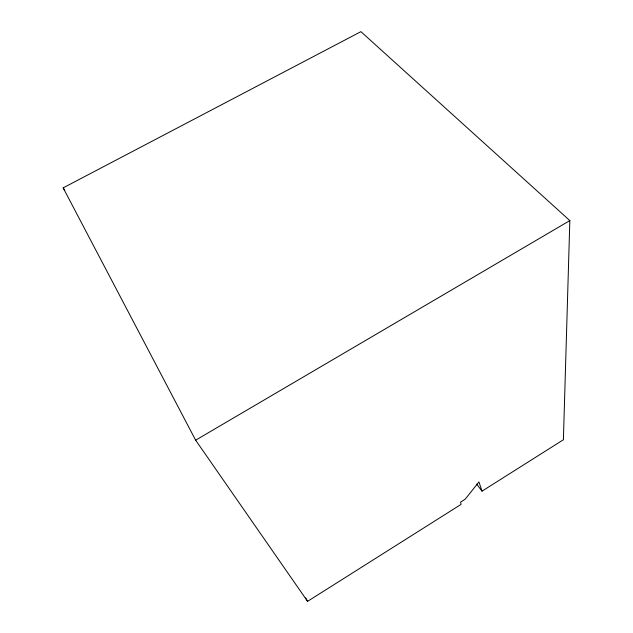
<?xml version="1.0" encoding="UTF-8"?>
<svg xmlns="http://www.w3.org/2000/svg" width="633" height="633" viewBox="0 0 633 633"><rect width="100%" height="100%" fill="white"/><g stroke="black" fill="none" stroke-linecap="round" stroke-linejoin="round"><path stroke-width="0.95" d="M482.022 491.153L478.928 481.935L465.168 499.223L460.602 502.104L461.053 504.398L307.575 601.35L195.644 440.196L63.165 187.866L360.913 31.65L569.835 220.593L563.402 439.745L482.022 491.153L476.649 484.071M195.644 440.196L569.835 220.593M63.165 187.866L64.756 190.359M305.676 597.892L307.575 601.35"/></g></svg>
